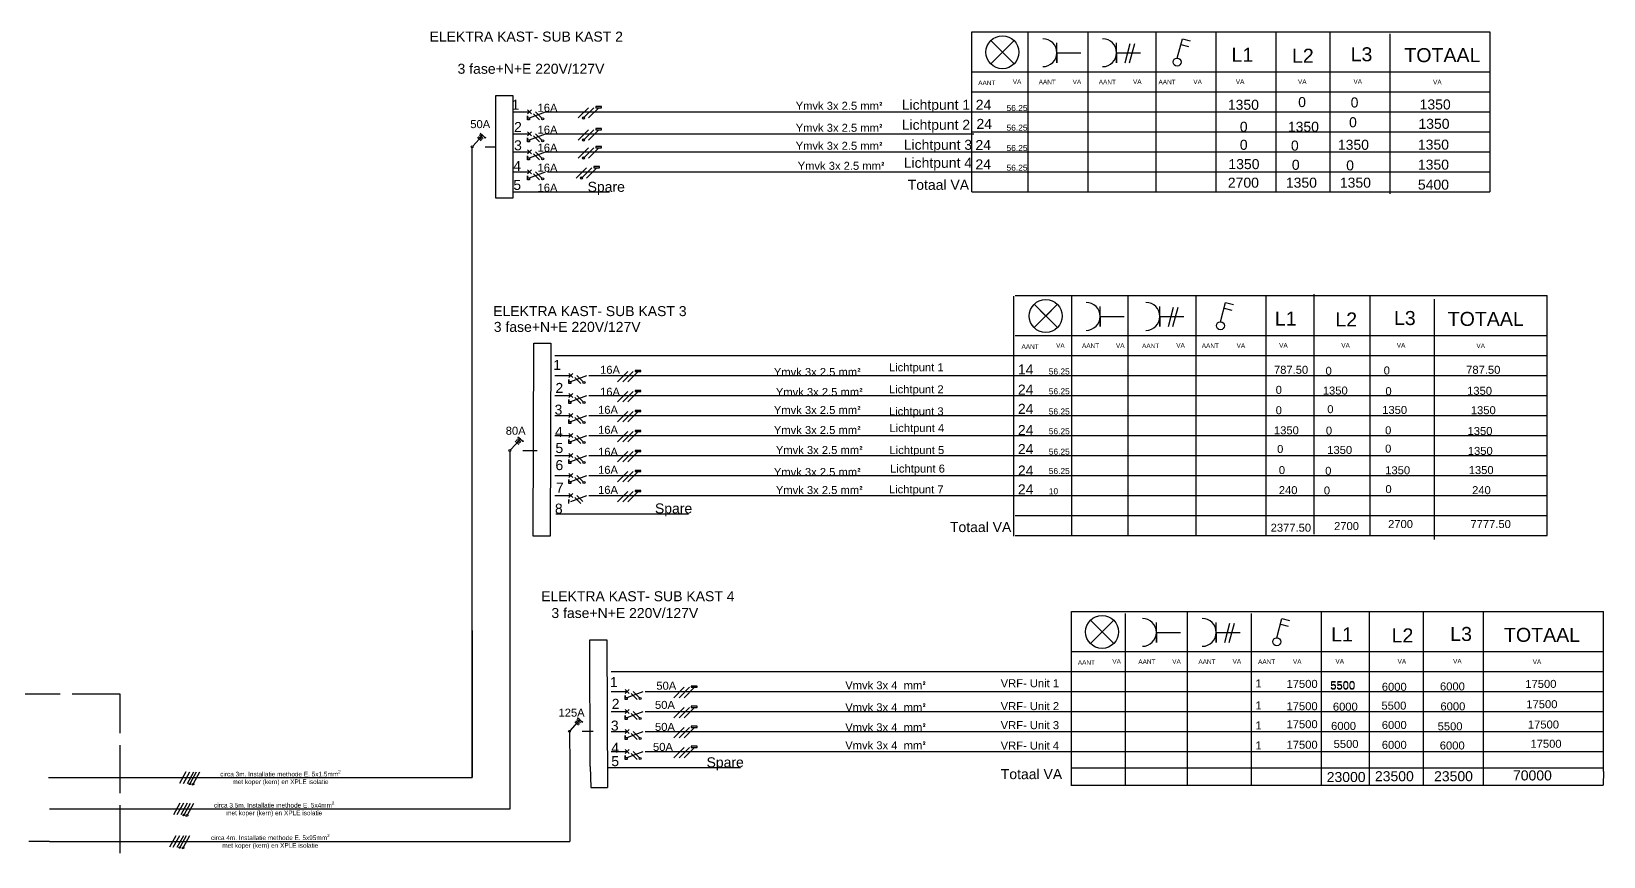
# Model space of a CAD drawing. Header units: inches. Extents: x 622 to 1689, y 364 to 1090.
# Drawn here: x 845.3 to 1238.2, y 884 to 1090.2 of the extents above; entities that cross this region are included whole.
import ezdxf

# ---------------------------------------------------------------- set-up
doc = ezdxf.new("R2010")
doc.units = ezdxf.units.IN
doc.header["$MEASUREMENT"] = 0
doc.linetypes.add('ACAD_ISO02W100', pattern=[15, 12, -3])
doc.layers.add('schakelkast stippel', color=7, linetype='ACAD_ISO02W100')
doc.layers.add('subpaneel kasten', color=7, linetype='Continuous')
doc.styles.get("Standard").update_dxf_attribs({"font": 'arial.ttf'})

msp = doc.modelspace()

# ---------------------------------------------------------------- linework, layer by layer
at = {"linetype": 'Continuous'}
for p, q in [((955.38, 940.47), (955.38, 1061.2)), ((1091.28, 999.17), (1153.81, 999.17)), ((1153.81, 999.17), (1195.93, 999.17)), ((1195.93, 999.17), (1224.09, 999.17)), ((964.9, 932.64), (964.9, 985.31)), ((955.38, 903.73), (955.38, 940.47)), ((955.38, 940.47), (955.38, 903.73)), ((964.9, 895.9), (964.9, 932.64)), ((979.7, 915.27), (979.78, 906.47)), ((849.54, 903.73), (955.38, 903.73)), ((979.78, 906.47), (979.78, 887.75)), ((984.94, 906.47), (985.04, 901.21)), ((1238.15, 905.22), (1238.02, 901.82)), ((985.04, 901.21), (989.26, 901.21)), ((849.82, 895.9), (954.74, 895.9)), ((954.74, 895.9), (964.9, 895.9)), ((849.79, 887.75), (844.65, 887.75)), ((849.79, 887.75), (979.78, 887.75))]:
    msp.add_line(p, q, dxfattribs=at)
for p, q in [((955.58, 1061.46), (958.01, 1064.15)), ((956.75, 1063.64), (957.57, 1062.91)), ((957.01, 1063.94), (957.83, 1063.2)), ((957.72, 1063.83), (957.27, 1064.23)), ((957.27, 1064.23), (958.09, 1063.5)), ((958.01, 1064.16), (957.42, 1064.65)), ((957.42, 1064.65), (958.04, 1064.14)), ((957.57, 1062.91), (957.65, 1062.84)), ((957.83, 1063.2), (957.91, 1063.14)), ((958.04, 1064.14), (958.57, 1063.69)), ((958.09, 1063.5), (958.17, 1063.43)), ((965.01, 985.6), (967.45, 988.29)), ((966.19, 987.77), (967.01, 987.04)), ((966.44, 988.07), (967.26, 987.34)), ((967.15, 987.97), (966.7, 988.37)), ((966.7, 988.37), (967.52, 987.64)), ((967.45, 988.3), (966.85, 988.79)), ((966.85, 988.79), (967.47, 988.28)), ((967.01, 987.04), (967.08, 986.98)), ((967.26, 987.34), (967.34, 987.28)), ((967.47, 988.28), (968, 987.82)), ((967.52, 987.64), (967.6, 987.57)), ((979.87, 915.43), (982.31, 918.12)), ((981.04, 917.6), (981.87, 916.87)), ((981.3, 917.9), (982.12, 917.17)), ((982.01, 917.8), (981.56, 918.2)), ((981.56, 918.2), (982.38, 917.47)), ((982.31, 918.13), (981.71, 918.62)), ((981.71, 918.62), (982.33, 918.11)), ((981.87, 916.87), (981.94, 916.81)), ((982.12, 917.17), (982.2, 917.11)), ((982.33, 918.11), (982.86, 917.65)), ((982.38, 917.47), (982.46, 917.4)), ((883.89, 905.11), (882.28, 902.19)), ((884.78, 905.07), (883.17, 902.16)), ((885.77, 905.09), (884.16, 902.18)), ((886.47, 905.02), (884.96, 902.29)), ((887.3, 905.02), (885.7, 902.13)), ((885.7, 902.12), (885.53, 902.18)), ((885.53, 901.79), (885.53, 902.17)), ((885.97, 902.05), (885.53, 901.79)), ((885.7, 902.13), (885.97, 902.05)), ((882.33, 897.31), (880.73, 894.4)), ((883.23, 897.28), (881.62, 894.37)), ((884.21, 897.3), (882.6, 894.39)), ((884.91, 897.23), (883.4, 894.49)), ((885.75, 897.23), (884.15, 894.33)), ((884.14, 894.33), (883.97, 894.39)), ((883.97, 894), (883.97, 894.38)), ((884.41, 894.25), (883.97, 894)), ((884.15, 894.33), (884.41, 894.25)), ((881.35, 889.19), (879.74, 886.28)), ((882.24, 889.16), (880.63, 886.25)), ((883.23, 889.18), (881.62, 886.27)), ((883.93, 889.11), (882.42, 886.37)), ((884.76, 889.11), (883.16, 886.21)), ((883.16, 886.21), (882.99, 886.27)), ((882.99, 885.88), (882.99, 886.26)), ((883.43, 886.13), (882.99, 885.88)), ((883.16, 886.21), (883.43, 886.13))]:
    msp.add_line(p, q)
at = {"linetype": 'ACAD_ISO02W100'}
for p, q in [((867.45, 924.54), (792.63, 924.54)), ((867.45, 749.8), (867.45, 924.54))]:
    msp.add_line(p, q, dxfattribs=at)
for centre, radius in [((955.41, 1061.3), 0.236), ((958.64, 1063.62), 0.0966), ((968.08, 987.76), 0.0966), ((964.84, 985.43), 0.236), ((979.7, 915.27), 0.236), ((982.94, 917.59), 0.0966), ((884.85, 902.13), 0.187), ((883.3, 894.34), 0.187), ((882.32, 886.22), 0.187)]:
    msp.add_circle(centre, radius)
at = {"layer": 'subpaneel kasten'}
for p, q in [((1080.26, 1050.08), (1080.26, 1090.08)), ((1080.26, 1090.08), (1209.76, 1090.08)), ((1094.26, 1090.08), (1094.26, 1050.08)), ((1109.26, 1090.08), (1109.26, 1050.08)), ((1126.26, 1090.08), (1126.26, 1050.08)), ((1131.59, 1083.52), (1132.89, 1088.35)), ((1132.89, 1088.35), (1134.82, 1087.83)), ((1141.26, 1090.08), (1141.26, 1050.08)), ((1156.26, 1090.08), (1156.26, 1050.08)), ((1169.76, 1090.08), (1169.76, 1050.08)), ((1184.76, 1089.58), (1184.76, 1049.58)), ((1209.76, 1090.08), (1209.76, 1050.08)), ((1090.84, 1087.87), (1085.02, 1082.05)), ((1087.93, 1084.96), (1085.02, 1087.87)), ((1085.02, 1087.87), (1090.84, 1082.05)), ((1087.93, 1084.96), (1090.84, 1087.87)), ((1101.51, 1082.34), (1101.51, 1087.34)), ((1101.51, 1084.84), (1107.51, 1084.84)), ((1101.51, 1084.84), (1101.51, 1082.34)), ((1116.44, 1082.34), (1116.44, 1087.34)), ((1116.44, 1084.84), (1122.44, 1084.84)), ((1116.44, 1084.84), (1116.44, 1082.34)), ((1118.59, 1082.31), (1119.88, 1087.14)), ((1119.72, 1082.31), (1121.01, 1087.14)), ((1132.5, 1086.9), (1134.43, 1086.38)), ((1080.26, 1075.08), (1080.26, 1080.08)), ((1080.26, 1080.08), (1209.76, 1080.08)), ((1080.26, 1075.08), (1209.76, 1075.08)), ((965.76, 1070.08), (969.76, 1070.08)), ((970.26, 1070.58), (969.26, 1069.58)), ((969.26, 1070.58), (970.26, 1069.58)), ((969.26, 1068.08), (969.26, 1069.08)), ((969.26, 1069.08), (969.26, 1068.58)), ((969.76, 1068.58), (973.76, 1070.08)), ((970.76, 1069.58), (972.26, 1068.08)), ((971.26, 1070.08), (972.76, 1068.58)), ((972.76, 1068.58), (972.26, 1069.08)), ((972.26, 1069.08), (972.26, 1069.08)), ((973.76, 1070.08), (1080.76, 1070.08)), ((981.92, 1068.53), (984.5, 1071.11)), ((983.21, 1068.53), (985.79, 1071.11)), ((984.5, 1068.53), (987.09, 1071.11)), ((987.75, 1071.38), (986.29, 1071.38)), ((986.29, 1071.38), (986.29, 1071.11)), ((986.29, 1071.11), (986.55, 1071.11)), ((986.42, 1071.11), (987.75, 1071.11)), ((987.75, 1071.11), (987.75, 1071.38)), ((1080.26, 1070.08), (1209.76, 1070.08)), ((969.26, 1068.58), (969.76, 1068.58)), ((969.26, 1068.08), (969.26, 1068.08)), ((969.26, 1068.08), (969.26, 1068.08)), ((969.76, 1068.08), (969.26, 1068.08)), ((970.26, 1065.08), (969.26, 1064.08)), ((969.26, 1065.08), (970.26, 1064.08)), ((969.76, 1068.58), (969.76, 1068.08)), ((981.92, 1063.03), (984.5, 1065.61)), ((983.21, 1063.03), (985.79, 1065.61)), ((984.5, 1063.03), (987.09, 1065.61)), ((987.75, 1065.88), (986.29, 1065.88)), ((986.29, 1065.88), (986.29, 1065.61)), ((986.29, 1065.61), (986.55, 1065.61)), ((986.42, 1065.61), (987.75, 1065.61)), ((987.75, 1065.61), (987.75, 1065.88)), ((1080.26, 1065.08), (1209.76, 1065.08)), ((958.64, 1061.3), (961.34, 1061.3)), ((965.76, 1064.58), (969.76, 1064.58)), ((969.26, 1062.58), (969.26, 1063.58)), ((969.26, 1063.58), (969.26, 1063.08)), ((969.26, 1063.08), (969.76, 1063.08)), ((969.26, 1062.58), (969.26, 1062.58)), ((969.26, 1062.58), (969.26, 1062.58)), ((969.76, 1062.58), (969.26, 1062.58)), ((969.76, 1063.08), (973.76, 1064.58)), ((969.76, 1063.08), (969.76, 1062.58)), ((970.76, 1064.08), (972.26, 1062.58)), ((971.26, 1064.58), (972.76, 1063.08)), ((972.76, 1063.08), (972.26, 1063.58)), ((972.26, 1063.58), (972.26, 1063.58)), ((973.76, 1064.58), (1080.76, 1064.58)), ((981.92, 1058.53), (984.5, 1061.11)), ((983.21, 1058.53), (985.79, 1061.11)), ((984.5, 1058.53), (987.09, 1061.11)), ((987.75, 1061.38), (986.29, 1061.38)), ((986.29, 1061.38), (986.29, 1061.11)), ((986.29, 1061.11), (986.55, 1061.11)), ((986.42, 1061.11), (987.75, 1061.11)), ((987.75, 1061.11), (987.75, 1061.38)), ((965.76, 1060.08), (969.76, 1060.08)), ((970.26, 1060.58), (969.26, 1059.58)), ((969.26, 1060.58), (970.26, 1059.58)), ((969.26, 1058.08), (969.26, 1059.08)), ((969.26, 1059.08), (969.26, 1058.58)), ((969.26, 1058.58), (969.76, 1058.58)), ((969.26, 1058.08), (969.26, 1058.08)), ((969.26, 1058.08), (969.26, 1058.08)), ((969.76, 1058.08), (969.26, 1058.08)), ((969.76, 1058.58), (973.76, 1060.08)), ((969.76, 1058.58), (969.76, 1058.08)), ((970.76, 1059.58), (972.26, 1058.08)), ((971.26, 1060.08), (972.76, 1058.58)), ((972.76, 1058.58), (972.26, 1059.08)), ((972.26, 1059.08), (972.26, 1059.08)), ((973.76, 1060.08), (1080.76, 1060.08)), ((1080.26, 1060.08), (1209.76, 1060.08)), ((1080.26, 1060.08), (1209.76, 1060.08)), ((1080.26, 1060.08), (1209.76, 1060.08)), ((965.76, 1055.08), (969.76, 1055.08)), ((970.26, 1055.58), (969.26, 1054.58)), ((969.26, 1055.58), (970.26, 1054.58)), ((969.26, 1053.08), (969.26, 1054.08)), ((969.26, 1054.08), (969.26, 1053.58)), ((969.26, 1053.58), (969.76, 1053.58)), ((969.26, 1053.08), (969.26, 1053.08)), ((969.26, 1053.08), (969.26, 1053.08)), ((969.76, 1053.08), (969.26, 1053.08)), ((969.76, 1053.58), (973.76, 1055.08)), ((969.76, 1053.58), (969.76, 1053.08)), ((970.76, 1054.58), (972.26, 1053.08)), ((971.26, 1055.08), (972.76, 1053.58)), ((972.76, 1053.58), (972.26, 1054.08)), ((972.26, 1054.08), (972.26, 1054.08)), ((974.26, 1055.08), (1080.76, 1055.08)), ((981.42, 1053.53), (984, 1056.11)), ((982.71, 1053.53), (985.29, 1056.11)), ((984, 1053.53), (986.59, 1056.11)), ((987.25, 1056.38), (985.79, 1056.38)), ((985.79, 1056.38), (985.79, 1056.11)), ((985.79, 1056.11), (986.05, 1056.11)), ((985.92, 1056.11), (987.25, 1056.11)), ((987.25, 1056.11), (987.25, 1056.38)), ((1080.26, 1055.08), (1209.76, 1055.08)), ((1080.26, 1055.08), (1209.76, 1055.08)), ((965.76, 1050.08), (989.76, 1050.08)), ((1080.26, 1050.08), (1209.76, 1050.08)), ((1090.81, 964.02), (1090.81, 1024.02)), ((1091.09, 1024.17), (1224.09, 1024.17)), ((1101.67, 1021.97), (1095.84, 1016.14)), ((1098.75, 1019.05), (1095.84, 1021.97)), ((1095.84, 1021.97), (1101.67, 1016.14)), ((1098.75, 1019.05), (1101.67, 1021.97)), ((1105.31, 964.02), (1105.31, 1024.02)), ((1119.31, 964.02), (1119.31, 1024.02)), ((1136.31, 964.02), (1136.31, 1024.02)), ((1142.42, 1017.61), (1143.71, 1022.44)), ((1143.71, 1022.44), (1145.65, 1021.92)), ((1153.81, 964.02), (1153.81, 1024.02)), ((1165.81, 964.52), (1165.81, 1024.52)), ((1179.81, 964.02), (1179.81, 1024.02)), ((1195.93, 963.22), (1195.93, 1023.22)), ((1224.09, 964.17), (1224.09, 1024.17)), ((1112.34, 1016.44), (1112.34, 1021.44)), ((1112.34, 1018.94), (1118.34, 1018.94)), ((1112.34, 1018.94), (1112.34, 1016.44)), ((1127.27, 1016.44), (1127.27, 1021.44)), ((1127.27, 1018.94), (1133.27, 1018.94)), ((1127.27, 1018.94), (1127.27, 1016.44)), ((1129.42, 1016.4), (1130.71, 1021.23)), ((1130.54, 1016.4), (1131.84, 1021.23)), ((1143.33, 1020.99), (1145.26, 1020.47)), ((1091.09, 1014.17), (1224.09, 1014.17)), ((976.09, 1009.17), (1091.09, 1009.17)), ((1091.09, 1009.17), (1224.09, 1009.17)), ((976.09, 1004.17), (980.09, 1004.17)), ((980.59, 1004.67), (979.59, 1003.67)), ((979.59, 1004.67), (980.59, 1003.67)), ((979.59, 1002.17), (979.59, 1003.17)), ((979.59, 1003.17), (979.59, 1002.67)), ((979.59, 1002.67), (980.09, 1002.67)), ((979.59, 1002.17), (979.59, 1002.17)), ((979.59, 1002.17), (979.59, 1002.17)), ((980.09, 1002.17), (979.59, 1002.17)), ((980.09, 1002.67), (984.09, 1004.17)), ((980.09, 1002.67), (980.09, 1002.17)), ((981.09, 1003.67), (982.59, 1002.17)), ((981.59, 1004.17), (983.09, 1002.67)), ((983.09, 1002.67), (982.59, 1003.17)), ((982.59, 1003.17), (982.59, 1003.17)), ((984.59, 1004.17), (1091.09, 1004.17)), ((991.75, 1002.62), (994.33, 1005.21)), ((992.09, 1004.17), (1091.38, 1004.17)), ((993.04, 1002.62), (995.62, 1005.21)), ((994.33, 1002.62), (996.91, 1005.21)), ((997.58, 1005.47), (996.12, 1005.47)), ((996.12, 1005.47), (996.12, 1005.21)), ((996.12, 1005.21), (996.38, 1005.21)), ((996.25, 1005.21), (997.58, 1005.21)), ((997.58, 1005.21), (997.58, 1005.47)), ((1091.09, 1004.17), (1224.09, 1004.17)), ((976.09, 999.17), (980.09, 999.17)), ((980.59, 999.67), (979.59, 998.67)), ((979.59, 999.67), (980.59, 998.67)), ((979.59, 997.17), (979.59, 998.17)), ((979.59, 998.17), (979.59, 997.67)), ((980.09, 997.67), (984.09, 999.17)), ((981.09, 998.67), (982.59, 997.17)), ((981.59, 999.17), (983.09, 997.67)), ((983.09, 997.67), (982.59, 998.17)), ((982.59, 998.17), (982.59, 998.17)), ((984.59, 999.17), (1091.09, 999.17)), ((991.75, 997.62), (994.33, 1000.21)), ((992.09, 999.17), (1091.28, 999.17)), ((993.04, 997.62), (995.62, 1000.21)), ((994.33, 997.62), (996.91, 1000.21)), ((997.58, 1000.47), (996.12, 1000.47)), ((996.12, 1000.47), (996.12, 1000.21)), ((996.12, 1000.21), (996.38, 1000.21)), ((996.25, 1000.21), (997.58, 1000.21)), ((997.58, 1000.21), (997.58, 1000.47)), ((976.09, 994.17), (980.09, 994.17)), ((979.59, 997.67), (980.09, 997.67)), ((979.59, 997.17), (979.59, 997.17)), ((979.59, 997.17), (979.59, 997.17)), ((980.09, 997.17), (979.59, 997.17)), ((980.59, 994.67), (979.59, 993.67)), ((979.59, 994.67), (980.59, 993.67)), ((980.09, 997.67), (980.09, 997.17)), ((980.09, 992.67), (984.09, 994.17)), ((981.59, 994.17), (983.09, 992.67)), ((984.59, 994.17), (1091.09, 994.17)), ((991.75, 992.62), (994.33, 995.21)), ((992.59, 994.17), (1090.99, 994.17)), ((993.04, 992.62), (995.62, 995.21)), ((994.33, 992.62), (996.91, 995.21)), ((997.58, 995.47), (996.12, 995.47)), ((996.12, 995.47), (996.12, 995.21)), ((996.12, 995.21), (996.38, 995.21)), ((996.25, 995.21), (997.58, 995.21)), ((997.58, 995.21), (997.58, 995.47)), ((1091.09, 994.17), (1224.09, 994.17)), ((1091.09, 994.17), (1224.09, 994.17)), ((1091.09, 994.17), (1224.09, 994.17)), ((979.59, 992.17), (979.59, 993.17)), ((979.59, 993.17), (979.59, 992.67)), ((979.59, 992.67), (980.09, 992.67)), ((979.59, 992.17), (979.59, 992.17)), ((979.59, 992.17), (979.59, 992.17)), ((980.09, 992.17), (979.59, 992.17)), ((980.09, 992.67), (980.09, 992.17)), ((981.09, 993.67), (982.59, 992.17)), ((983.09, 992.67), (982.59, 993.17)), ((982.59, 993.17), (982.59, 993.17)), ((991.75, 987.62), (994.33, 990.21)), ((993.04, 987.62), (995.62, 990.21)), ((994.33, 987.62), (996.91, 990.21)), ((997.58, 990.47), (996.12, 990.47)), ((996.12, 990.47), (996.12, 990.21)), ((996.12, 990.21), (996.38, 990.21)), ((996.25, 990.21), (997.58, 990.21)), ((997.58, 990.21), (997.58, 990.47)), ((976.09, 989.17), (980.09, 989.17)), ((980.59, 989.67), (979.59, 988.67)), ((979.59, 989.67), (980.59, 988.67)), ((979.59, 987.17), (979.59, 988.17)), ((979.59, 988.17), (979.59, 987.67)), ((979.59, 987.67), (980.09, 987.67)), ((979.59, 987.17), (979.59, 987.17)), ((979.59, 987.17), (979.59, 987.17)), ((980.09, 987.17), (979.59, 987.17)), ((980.09, 987.67), (984.09, 989.17)), ((980.09, 987.67), (980.09, 987.17)), ((981.09, 988.67), (982.59, 987.17)), ((981.59, 989.17), (983.09, 987.67)), ((983.09, 987.67), (982.59, 988.17)), ((982.59, 988.17), (982.59, 988.17)), ((984.59, 989.17), (1091.09, 989.17)), ((992.09, 989.17), (1091.09, 989.17)), ((1091.09, 989.17), (1224.09, 989.17)), ((1091.09, 989.17), (1224.09, 989.17)), ((968.08, 985.43), (970.79, 985.43)), ((968.95, 985.42), (971.66, 985.42)), ((976.09, 984.17), (980.09, 984.17)), ((980.59, 984.67), (979.59, 983.67)), ((979.59, 984.67), (980.59, 983.67)), ((979.59, 982.17), (979.59, 983.17)), ((979.59, 983.17), (979.59, 982.67)), ((979.59, 982.67), (980.09, 982.67)), ((980.09, 982.67), (984.09, 984.17)), ((980.09, 982.67), (980.09, 982.17)), ((981.09, 983.67), (982.59, 982.17)), ((981.59, 984.17), (983.09, 982.67)), ((983.09, 982.67), (982.59, 983.17)), ((982.59, 983.17), (982.59, 983.17)), ((984.59, 984.17), (1091.09, 984.17)), ((991.75, 982.62), (994.33, 985.21)), ((992.59, 984.17), (1091.09, 984.17)), ((993.04, 982.62), (995.62, 985.21)), ((994.33, 982.62), (996.91, 985.21)), ((997.58, 985.47), (996.12, 985.47)), ((996.12, 985.47), (996.12, 985.21)), ((996.12, 985.21), (996.38, 985.21)), ((996.25, 985.21), (997.58, 985.21)), ((997.58, 985.21), (997.58, 985.47)), ((1091.09, 984.17), (1224.09, 984.17)), ((976.09, 979.17), (980.09, 979.17)), ((979.59, 982.17), (979.59, 982.17)), ((979.59, 982.17), (979.59, 982.17)), ((980.09, 982.17), (979.59, 982.17)), ((980.59, 979.67), (979.59, 978.67)), ((979.59, 979.67), (980.59, 978.67)), ((980.09, 977.67), (984.09, 979.17)), ((981.09, 978.67), (982.59, 977.17)), ((981.59, 979.17), (983.09, 977.67)), ((984.59, 979.17), (1091.09, 979.17)), ((991.75, 977.62), (994.33, 980.21)), ((992.59, 979.17), (1091.09, 979.17)), ((993.04, 977.62), (995.62, 980.21)), ((994.33, 977.62), (996.91, 980.21)), ((997.58, 980.47), (996.12, 980.47)), ((996.12, 980.47), (996.12, 980.21)), ((996.12, 980.21), (996.38, 980.21)), ((996.25, 980.21), (997.58, 980.21)), ((997.58, 980.21), (997.58, 980.47)), ((1091.09, 979.17), (1224.09, 979.17)), ((979.59, 977.17), (979.59, 978.17)), ((979.59, 978.17), (979.59, 977.67)), ((979.59, 977.67), (980.09, 977.67)), ((979.59, 977.17), (979.59, 977.17)), ((979.59, 977.17), (979.59, 977.17)), ((980.09, 977.17), (979.59, 977.17)), ((980.59, 974.67), (979.59, 973.67)), ((979.59, 974.67), (980.59, 973.67)), ((980.09, 977.67), (980.09, 977.17)), ((983.09, 977.67), (982.59, 978.17)), ((982.59, 978.17), (982.59, 978.17)), ((991.75, 972.62), (994.33, 975.21)), ((993.04, 972.62), (995.62, 975.21)), ((994.33, 972.62), (996.91, 975.21)), ((997.58, 975.47), (996.12, 975.47)), ((996.12, 975.47), (996.12, 975.21)), ((996.12, 975.21), (996.38, 975.21)), ((996.25, 975.21), (997.58, 975.21)), ((997.58, 975.21), (997.58, 975.47)), ((976.09, 974.17), (980.09, 974.17)), ((979.59, 972.17), (979.59, 973.17)), ((979.59, 973.17), (979.59, 972.67)), ((980.09, 972.67), (984.09, 974.17)), ((981.09, 973.67), (982.59, 972.17)), ((981.59, 974.17), (983.09, 972.67)), ((983.09, 972.67), (982.59, 973.17)), ((982.59, 973.17), (982.59, 973.17)), ((984.59, 974.17), (1091.09, 974.17)), ((992.09, 974.17), (1091.19, 974.17)), ((1091.09, 974.17), (1224.09, 974.17)), ((976.3, 969.59), (1009.5, 969.59)), ((1091.09, 969.17), (1224.09, 969.17)), ((1091.09, 964.17), (1224.09, 964.17)), ((1105.15, 945.22), (1238.15, 945.22)), ((1105.15, 901.82), (1105.15, 945.22)), ((1115.73, 943.02), (1109.91, 937.19)), ((1112.82, 940.1), (1109.91, 943.02)), ((1109.91, 943.02), (1115.73, 937.19)), ((1112.82, 940.1), (1115.73, 943.02)), ((1118.65, 901.82), (1118.65, 944.72)), ((1134.15, 901.82), (1134.15, 945.22)), ((1150.15, 901.82), (1150.15, 944.72)), ((1156.49, 938.66), (1157.78, 943.49)), ((1157.78, 943.49), (1159.71, 942.97)), ((1167.65, 901.82), (1167.65, 945.22)), ((1179.65, 901.82), (1179.65, 945.22)), ((1193.15, 901.82), (1193.15, 945.22)), ((1208.15, 901.82), (1208.15, 945.22)), ((1238.15, 905.22), (1238.15, 945.22)), ((1126.4, 937.49), (1126.4, 942.49)), ((1126.4, 939.99), (1132.4, 939.99)), ((1126.4, 939.99), (1126.4, 937.49)), ((1141.34, 937.49), (1141.34, 942.49)), ((1141.34, 939.99), (1147.34, 939.99)), ((1141.34, 939.99), (1141.34, 937.49)), ((1143.48, 937.45), (1144.78, 942.28)), ((1144.61, 937.45), (1145.91, 942.28)), ((1157.39, 942.04), (1159.32, 941.52)), ((1105.15, 935.22), (1238.15, 935.22)), ((990.15, 930.22), (1105.15, 930.22)), ((1105.15, 930.22), (1238.15, 930.22)), ((990.15, 925.22), (994.15, 925.22)), ((994.65, 925.72), (993.65, 924.72)), ((993.65, 925.72), (994.65, 924.72)), ((993.65, 923.22), (993.65, 924.22)), ((993.65, 924.22), (993.65, 923.72)), ((993.65, 923.72), (994.15, 923.72)), ((994.15, 923.72), (998.15, 925.22)), ((994.15, 923.72), (994.15, 923.22)), ((995.15, 924.72), (996.65, 923.22)), ((995.65, 925.22), (997.15, 923.72)), ((997.15, 923.72), (996.65, 924.22)), ((996.65, 924.22), (996.65, 924.22)), ((998.65, 925.22), (1105.15, 925.22)), ((1005.81, 923.67), (1008.4, 926.26)), ((1006.15, 925.22), (1105.45, 925.22)), ((1007.1, 923.67), (1009.69, 926.26)), ((1008.4, 923.67), (1010.98, 926.26)), ((1011.64, 926.52), (1010.18, 926.52)), ((1010.18, 926.52), (1010.18, 926.26)), ((1010.18, 926.26), (1010.45, 926.26)), ((1010.32, 926.26), (1011.64, 926.26)), ((1011.64, 926.26), (1011.64, 926.52)), ((1105.15, 925.22), (1238.15, 925.22)), ((990.15, 920.22), (994.15, 920.22)), ((993.65, 923.22), (993.65, 923.22)), ((993.65, 923.22), (993.65, 923.22)), ((994.15, 923.22), (993.65, 923.22)), ((994.65, 920.72), (993.65, 919.72)), ((993.65, 920.72), (994.65, 919.72)), ((994.15, 918.72), (998.15, 920.22)), ((995.15, 919.72), (996.65, 918.22)), ((995.65, 920.22), (997.15, 918.72)), ((998.65, 920.22), (1105.15, 920.22)), ((1005.81, 918.67), (1008.4, 921.26)), ((1006.15, 920.22), (1105.35, 920.22)), ((1007.1, 918.67), (1009.69, 921.26)), ((1008.4, 918.67), (1010.98, 921.26)), ((1011.64, 921.52), (1010.18, 921.52)), ((1010.18, 921.52), (1010.18, 921.26)), ((1010.18, 921.26), (1010.45, 921.26)), ((1010.32, 921.26), (1011.64, 921.26)), ((1011.64, 921.26), (1011.64, 921.52)), ((1105.15, 920.22), (1238.15, 920.22)), ((993.65, 918.22), (993.65, 919.22)), ((993.65, 919.22), (993.65, 918.72)), ((993.65, 918.72), (994.15, 918.72)), ((993.65, 918.22), (993.65, 918.22)), ((993.65, 918.22), (993.65, 918.22)), ((994.15, 918.22), (993.65, 918.22)), ((994.65, 915.72), (993.65, 914.72)), ((993.65, 915.72), (994.65, 914.72)), ((994.15, 918.72), (994.15, 918.22)), ((997.15, 918.72), (996.65, 919.22)), ((996.65, 919.22), (996.65, 919.22)), ((1005.81, 913.67), (1008.4, 916.26)), ((1007.1, 913.67), (1009.69, 916.26)), ((1008.4, 913.67), (1010.98, 916.26)), ((1011.64, 916.52), (1010.18, 916.52)), ((1010.18, 916.52), (1010.18, 916.26)), ((1010.18, 916.26), (1010.45, 916.26)), ((1010.32, 916.26), (1011.64, 916.26)), ((1011.64, 916.26), (1011.64, 916.52)), ((982.94, 915.27), (985.65, 915.27)), ((990.15, 915.22), (994.15, 915.22)), ((993.65, 913.22), (993.65, 914.22)), ((993.65, 914.22), (993.65, 913.72)), ((993.65, 913.72), (994.15, 913.72)), ((993.65, 913.22), (993.65, 913.22)), ((993.65, 913.22), (993.65, 913.22)), ((994.15, 913.22), (993.65, 913.22)), ((994.15, 913.72), (998.15, 915.22)), ((994.15, 913.72), (994.15, 913.22)), ((995.15, 914.72), (996.65, 913.22)), ((995.65, 915.22), (997.15, 913.72)), ((997.15, 913.72), (996.65, 914.22)), ((996.65, 914.22), (996.65, 914.22)), ((998.65, 915.22), (1105.15, 915.22)), ((1006.65, 915.22), (1105.06, 915.22)), ((1011.64, 911.52), (1010.18, 911.52)), ((1010.18, 911.52), (1010.18, 911.26)), ((1011.64, 911.26), (1011.64, 911.52)), ((1105.15, 915.22), (1238.15, 915.22)), ((1105.15, 915.22), (1238.15, 915.22)), ((1105.15, 915.22), (1238.15, 915.22)), ((990.15, 910.22), (994.15, 910.22)), ((994.65, 910.72), (993.65, 909.72)), ((993.65, 910.72), (994.65, 909.72)), ((993.65, 908.22), (993.65, 909.22)), ((993.65, 909.22), (993.65, 908.72)), ((993.65, 908.72), (994.15, 908.72)), ((993.65, 908.22), (993.65, 908.22)), ((993.65, 908.22), (993.65, 908.22)), ((994.15, 908.22), (993.65, 908.22)), ((994.15, 908.72), (998.15, 910.22)), ((994.15, 908.72), (994.15, 908.22)), ((995.15, 909.72), (996.65, 908.22)), ((995.65, 910.22), (997.15, 908.72)), ((997.15, 908.72), (996.65, 909.22)), ((996.65, 909.22), (996.65, 909.22)), ((998.65, 910.22), (1105.15, 910.22)), ((1005.81, 908.67), (1008.4, 911.26)), ((1006.15, 910.22), (1105.15, 910.22)), ((1007.1, 908.67), (1009.69, 911.26)), ((1008.4, 908.67), (1010.98, 911.26)), ((1010.18, 911.26), (1010.45, 911.26)), ((1010.32, 911.26), (1011.64, 911.26)), ((1105.15, 910.22), (1238.15, 910.22)), ((1105.15, 910.22), (1238.15, 910.22)), ((989.27, 906.24), (1022.48, 906.24)), ((1105.02, 906.14), (1238.02, 906.14)), ((1105.02, 901.82), (1238.02, 901.82))]:
    msp.add_line(p, q, dxfattribs=at)
for points in [[(961.34, 1074.11), (965.58, 1074.11), (965.58, 1048.48), (961.34, 1048.48)], [(970.79, 1012.25), (975.04, 1012.25), (974.93, 964.02), (970.69, 964.02)]]:
    msp.add_lwpolyline(points, close=True, dxfattribs=at)
msp.add_lwpolyline([(984.94, 906.47), (984.79, 938.11), (989.04, 938.11), (989.22, 901.21)], dxfattribs=at)
for centre, radius in [((1087.93, 1084.96), 4.12), ((1131.59, 1082.51), 1), ((983.21, 1068.53), 0.258), ((973.02, 1068.34), 0.258), ((973.02, 1062.84), 0.258), ((983.21, 1063.03), 0.258), ((973.02, 1058.34), 0.258), ((983.21, 1058.53), 0.258), ((973.02, 1053.34), 0.258), ((982.71, 1053.53), 0.258), ((1098.75, 1019.05), 4.12), ((1142.42, 1016.61), 1), ((983.35, 1002.43), 0.258), ((983.35, 997.43), 0.258), ((983.35, 992.43), 0.258), ((983.35, 987.43), 0.258), ((983.35, 982.43), 0.258), ((983.35, 977.43), 0.258), ((1112.82, 940.1), 4.12), ((1156.49, 937.66), 1), ((997.41, 923.48), 0.258), ((997.41, 918.48), 0.258), ((997.41, 913.48), 0.258), ((997.41, 908.48), 0.258)]:
    msp.add_circle(centre, radius, dxfattribs=at)
for centre in [(1098.03, 1084.84), (1112.96, 1084.84), (1108.86, 1018.94), (1123.79, 1018.94), (1122.92, 939.99), (1137.86, 939.99)]:
    msp.add_arc(centre, 3.48, 270, 90, dxfattribs=at)

# ---------------------------------------------------------------- texts
at = {"linetype": 'Continuous', "char_height": 1.5, "attachment_point": 1}
for s, insert in [('56.25', (1088.96, 1071.77)), ('56.25', (1088.96, 1066.85)), ('56.25', (1088.96, 1061.78)), ('56.25', (1088.96, 1056.85)), ('56.25', (1099.51, 1005.94)), ('56.25', (1099.51, 1000.98)), ('56.25', (1099.51, 995.94)), ('56.25', (1099.51, 991.01)), ('56.25', (1099.51, 985.9)), ('56.25', (1099.51, 981.05)), ('10', (1099.51, 976.01))]:
    msp.add_mtext_dynamic_manual_height_columns(s, width=7.0476, gutter_width=1, heights=[0], dxfattribs=dict(at, insert=insert))
at = {"layer": 'schakelkast stippel', "attachment_point": 5}
for s, width, heights, insert, char_height in [('L1', 6.8611, [7.75], (1147.9, 1084.32), 3.5), ('L2', 6.8611, [7.75], (1163.01, 1084.09), 3.5), ('L3', 6.8611, [7.75], (1177.66, 1084.43), 3.5), ('TOTAAL', 6.8611, [7.75], (1197.88, 1084.21), 3.5), ('AANT', 5.2929, [4.52], (1084.02, 1077.32), 1.15), ('VA', 5.2929, [4.52], (1091.58, 1077.59), 1.15), ('AANT', 5.2929, [4.52], (1099.13, 1077.53), 1.15), ('VA', 5.2929, [4.52], (1106.55, 1077.57), 1.15), ('AANT', 5.2929, [4.52], (1114.14, 1077.51), 1.15), ('VA', 5.2929, [4.52], (1121.63, 1077.6), 1.15), ('AANT', 5.2929, [4.52], (1129.07, 1077.53), 1.15), ('VA', 5.2929, [4.52], (1136.7, 1077.56), 1.15), ('VA', 5.2929, [4.52], (1147.32, 1077.63), 1.15), ('VA', 5.2929, [4.52], (1162.86, 1077.61), 1.15), ('VA', 5.2929, [4.52], (1176.73, 1077.65), 1.15), ('VA', 5.2929, [4.52], (1196.62, 1077.5), 1.15), ('L1', 6.8611, [7.75], (1158.73, 1018.42), 3.5), ('L2', 6.8611, [7.75], (1173.84, 1018.18), 3.5), ('L3', 6.8611, [7.75], (1188.49, 1018.52), 3.5), ('TOTAAL', 6.8611, [7.75], (1208.71, 1018.3), 3.5), ('AANT', 5.2929, [4.52], (1094.84, 1011.42), 1.15), ('VA', 5.2929, [4.52], (1102.41, 1011.68), 1.15), ('AANT', 5.2929, [4.52], (1109.96, 1011.62), 1.15), ('VA', 5.2929, [4.52], (1117.37, 1011.67), 1.15), ('AANT', 5.2929, [4.52], (1124.97, 1011.6), 1.15), ('VA', 5.2929, [4.52], (1132.45, 1011.69), 1.15), ('AANT', 5.2929, [4.52], (1139.89, 1011.62), 1.15), ('VA', 5.2929, [4.52], (1147.53, 1011.66), 1.15), ('VA', 5.2929, [4.52], (1158.15, 1011.72), 1.15), ('VA', 5.2929, [4.52], (1173.69, 1011.7), 1.15), ('VA', 5.2929, [4.52], (1187.55, 1011.74), 1.15), ('VA', 5.2929, [4.52], (1207.45, 1011.6), 1.15), ('L1', 6.8611, [7.75], (1172.79, 939.47), 3.5), ('L2', 6.8611, [7.75], (1187.9, 939.23), 3.5), ('L3', 6.8611, [7.75], (1202.55, 939.57), 3.5), ('TOTAAL', 6.8611, [7.75], (1222.78, 939.35), 3.5), ('AANT', 5.2929, [4.52], (1108.91, 932.47), 1.15), ('VA', 5.2929, [4.52], (1116.47, 932.73), 1.15), ('AANT', 5.2929, [4.52], (1124.03, 932.67), 1.15), ('VA', 5.2929, [4.52], (1131.44, 932.71), 1.15), ('AANT', 5.2929, [4.52], (1139.04, 932.65), 1.15), ('VA', 5.2929, [4.52], (1146.52, 932.74), 1.15), ('AANT', 5.2929, [4.52], (1153.96, 932.67), 1.15), ('VA', 5.2929, [4.52], (1161.6, 932.71), 1.15), ('VA', 5.2929, [4.52], (1172.22, 932.77), 1.15), ('VA', 5.2929, [4.52], (1187.75, 932.75), 1.15), ('VA', 5.2929, [4.52], (1201.62, 932.79), 1.15), ('VA', 5.2929, [4.52], (1221.52, 932.65), 1.15), ('\\A1;circa 3m. Installatie methode E. 5x1.5mm{\\H0.7x;\\S2^ ;}\\Pmet koper (kern) en XPLE isolatie', 46.4801, [8.46], (907.5, 903.64), 1.15), ('\\A1;circa 3.5m. Installatie methode E. 5x4mm{\\H0.7x;\\S2^ ;}\\Pmet koper (kern) en XPLE isolatie', 46.4801, [8.46], (905.94, 895.85), 1.15), ('\\A1;circa 4m. Installatie methode E. 5x95mm{\\H0.7x;\\S2^ ;}\\Pmet koper (kern) en XPLE isolatie', 46.4801, [8.46], (904.96, 887.73), 1.15)]:
    msp.add_mtext_dynamic_manual_height_columns(s, width=width, gutter_width=5.71, heights=heights, dxfattribs=dict(at, insert=insert, char_height=char_height))
at = {"layer": 'subpaneel kasten'}
for s, height, p in [('ELEKTRA KAST- SUB KAST 2', 2.5, (944.76, 1087.62)), ('3 fase+N+E 220V/127V', 2.5, (951.76, 1079.58)), ('1', 2.5, (965.26, 1070.58)), ('Lichtpunt 1', 2.5, (1062.76, 1070.58)), ('24', 2.5, (1081.26, 1070.58)), ('1350', 2.5, (1144.26, 1070.58)), ('0', 2.5, (1161.84, 1071.26)), ('0', 2.5, (1174.95, 1071.16)), ('1350', 2.5, (1192.19, 1070.66)), ('16A', 2, (971.76, 1070.08)), ('0', 2.5, (1174.55, 1066.22)), ('50A', 2, (954.94, 1066)), ('2', 2.5, (965.88, 1065.03)), ('16A', 2, (971.76, 1064.61)), ('Lichtpunt 2', 2.5, (1062.76, 1065.58)), ('24', 2.5, (1081.43, 1065.81)), ('0', 2.5, (1147.26, 1065.08)), ('1350', 2.5, (1159.26, 1065.08)), ('1350', 2.5, (1191.89, 1065.82)), ('3', 2.5, (965.88, 1060.46)), ('16A', 2, (971.76, 1060.11)), ('Lichtpunt 3', 2.5, (1063.26, 1060.58)), ('24', 2.5, (1081.18, 1060.53)), ('0', 2.5, (1147.26, 1060.58)), ('0', 2.5, (1160.03, 1060.38)), ('1350', 2.5, (1171.76, 1060.58)), ('1350', 2.5, (1191.76, 1060.62)), ('4', 2.5, (965.69, 1055.32)), ('16A', 2, (971.76, 1055.11)), ('Lichtpunt 4', 2.5, (1063.26, 1056.08)), ('24', 2.5, (1081.18, 1055.68)), ('1350', 2.5, (1144.4, 1055.75)), ('0', 2.5, (1160.26, 1055.58)), ('0', 2.5, (1173.84, 1055.44)), ('1350', 2.5, (1191.76, 1055.62)), ('5', 2.5, (965.69, 1050.56)), ('Totaal VA', 2.5, (1064.26, 1050.58)), ('2700', 2.5, (1144.26, 1051.12)), ('1350', 2.5, (1158.76, 1051.12)), ('1350', 2.5, (1172.26, 1051.12)), ('5400', 2.5, (1191.76, 1050.62)), ('16A', 2, (971.76, 1050.11)), ('Spare ', 2.5, (984.26, 1050.08)), ('ELEKTRA KAST- SUB KAST 3', 2.5, (960.67, 1019.02)), ('3 fase+N+E 220V/127V', 2.5, (960.81, 1015.08)), ('1', 2.5, (975.69, 1005.59)), ('16A', 2, (987.37, 1004.61)), ('Lichtpunt 1', 2, (1059.56, 1005.23)), ('14', 2.5, (1091.8, 1004.44)), ('787.50', 2, (1155.79, 1004.61)), ('0', 2, (1168.68, 1004.35)), ('0', 2, (1183.21, 1004.44)), ('787.50', 2, (1203.82, 1004.61)), ('2', 2.5, (976.22, 999.83)), ('24', 2.5, (1091.8, 999.41)), ('16A', 2, (987.37, 999.11)), ('Lichtpunt 2', 2, (1059.56, 999.73)), ('0', 2, (1156.22, 999.6)), ('1350', 2, (1168, 999.42)), ('0', 2, (1183.64, 999.26)), ('1350', 2, (1204.06, 999.36)), ('3', 2.5, (976.01, 994.4)), ('16A', 2, (986.87, 994.61)), ('Lichtpunt 3', 2, (1059.56, 994.23)), ('24', 2.5, (1091.8, 994.6)), ('0', 2, (1156.22, 994.5)), ('0', 2, (1169.11, 994.76)), ('1350', 2, (1182.84, 994.57)), ('1350', 2, (1204.99, 994.51)), ('80A', 2, (963.8, 989.38)), ('4', 2.5, (976.11, 988.85)), ('16A', 2, (986.87, 989.61)), ('Lichtpunt 4', 2, (1059.71, 990.05)), ('24', 2.5, (1091.8, 989.31)), ('1350', 2, (1155.79, 989.48)), ('0', 2, (1168.76, 989.4)), ('0', 2, (1183.56, 989.49)), ('1350', 2, (1204.17, 989.31)), ('5', 2.5, (976.22, 984.8)), ('Lichtpunt 5 ', 2, (1059.71, 984.55)), ('24', 2.5, (1091.8, 984.54)), ('0', 2, (1156.57, 984.82)), ('1350', 2, (1169.11, 984.58)), ('0', 2, (1183.56, 984.91)), ('1350', 2, (1204.23, 984.34)), ('6', 2.5, (976.22, 980.54)), ('16A', 2, (986.87, 984.11)), ('16A', 2, (986.87, 979.61)), ('Lichtpunt 6', 2, (1059.88, 979.92)), ('24', 2.5, (1091.8, 979.18)), ('0', 2, (1157, 979.55)), ('0', 2, (1168.59, 979.37)), ('1350', 2, (1183.6, 979.5)), ('1350', 2, (1204.46, 979.55)), ('7', 2.5, (976.33, 974.89)), ('16A', 2, (986.87, 974.61)), ('16A', 2, (986.87, 974.61)), ('Lichtpunt 7 ', 2, (1059.56, 974.73)), ('24', 2.5, (1091.8, 974.47)), ('240', 2, (1157, 974.53)), ('0', 2, (1168.25, 974.45)), ('0', 2, (1183.64, 974.79)), ('240', 2, (1205.3, 974.53)), ('8', 2.5, (976.09, 969.67)), ('Spare ', 2.5, (1001.09, 969.72)), ('Totaal VA', 2.5, (1074.81, 965.06)), ('2377.50', 2, (1154.96, 965.15)), ('2700', 2, (1170.81, 965.56)), ('2700', 2, (1184.31, 966.06)), ('7777.50', 2, (1204.89, 966.06)), ('ELEKTRA KAST- SUB KAST 4', 2.5, (972.65, 947.77)), ('3 fase+N+E 220V/127V', 2.5, (975.21, 943.58)), ('1', 2.5, (989.84, 926.32)), ('50A', 2, (1001.44, 925.66)), ('VRF- Unit 1', 2, (1087.49, 926.28)), ('17500', 2, (1158.93, 926.12)), ('5500', 2, (1169.86, 925.86)), ('5500', 2, (1169.86, 925.66)), ('6000', 2, (1182.74, 925.4)), ('6000', 2, (1197.28, 925.49)), ('17500', 2, (1218.61, 926.12)), ('2', 2.5, (990.29, 920.88)), ('125A', 2, (976.99, 918.93)), ('50A', 2, (1001.1, 920.87)), ('VRF- Unit 2', 2, (1087.49, 920.57)), ('17500', 2, (1158.93, 920.54)), ('6000', 2, (1170.51, 920.43)), ('5500', 2, (1182.65, 920.69)), ('6000', 2, (1197.39, 920.51)), ('17500', 2, (1218.86, 921.05)), ('3', 2.5, (990.07, 915.45)), ('50A', 2, (1001.1, 915.37)), ('VRF- Unit 3', 2, (1087.49, 915.81)), ('17500', 2, (1158.93, 916.05)), ('6000', 2, (1170.07, 915.62)), ('6000', 2, (1182.74, 915.86)), ('5500', 2, (1196.69, 915.52)), ('17500', 2, (1219.25, 915.97)), ('4', 2.5, (990.18, 909.9)), ('50A', 2, (1000.6, 910.37)), ('VRF- Unit 4', 2, (1087.49, 910.7)), ('17500', 2, (1158.93, 910.92)), ('5500', 2, (1170.7, 911.11)), ('6000', 2, (1182.74, 910.89)), ('6000', 2, (1197.23, 910.73)), ('17500', 2, (1219.89, 911.16)), ('5', 2.5, (990.18, 906.56)), ('Spare ', 2.5, (1013.98, 906.28)), ('Totaal VA', 2.5, (1087.52, 903.32)), ('23000', 2.5, (1168.97, 902.6)), ('23500', 2.5, (1181.02, 902.8)), ('23500', 2.5, (1195.8, 902.8)), ('70000', 2.5, (1215.52, 903))]:
    msp.add_text(s, height=height, dxfattribs=at).set_placement(p)
at = {"layer": 'subpaneel kasten', "char_height": 2, "attachment_point": 1}
for s, width, insert in [('Ymvk 3x 2.5 mm{\\fISOCPEUR|b0|i0|c0|p34;²}', 24.7633, (1036.26, 1072.58)), ('Ymvk 3x 2.5 mm{\\fISOCPEUR|b0|i0|c0|p34;²}', 24.7633, (1036.26, 1067.08)), ('Ymvk 3x 2.5 mm{\\fISOCPEUR|b0|i0|c0|p34;²}', 24.7633, (1036.26, 1062.58)), ('Ymvk 3x 2.5 mm{\\fISOCPEUR|b0|i0|c0|p34;²}', 24.7633, (1036.76, 1057.58)), ('Ymvk 3x 2.5 mm{\\fISOCPEUR|b0|i0|c0|p34;²}', 24.7633, (1030.81, 1006.06)), ('Ymvk 3x 2.5 mm{\\fISOCPEUR|b0|i0|c0|p34;²}', 24.7633, (1031.31, 1001.06)), ('Ymvk 3x 2.5 mm{\\fISOCPEUR|b0|i0|c0|p34;²}', 24.7633, (1030.81, 996.56)), ('Ymvk 3x 2.5 mm{\\fISOCPEUR|b0|i0|c0|p34;²}', 24.7633, (1030.81, 991.56)), ('Ymvk 3x 2.5 mm{\\fISOCPEUR|b0|i0|c0|p34;²}', 24.7633, (1031.31, 986.56)), ('Ymvk 3x 2.5 mm{\\fISOCPEUR|b0|i0|c0|p34;²}', 24.7633, (1030.81, 981.06)), ('Ymvk 3x 2.5 mm{\\fISOCPEUR|b0|i0|c0|p34;²}', 24.7633, (1031.31, 976.56)), ('Vmvk 3x 4  mm{\\fISOCPEUR|b0|i0|c0|p34;²}', 24.7633, (1048.65, 927.77)), ('1', 6.5, (1151.15, 928.22)), ('Vmvk 3x 4  mm{\\fISOCPEUR|b0|i0|c0|p34;²}', 24.7633, (1048.65, 922.27)), ('1', 6.5, (1151.15, 922.73)), ('Vmvk 3x 4  mm{\\fISOCPEUR|b0|i0|c0|p34;²}', 24.7633, (1048.65, 917.27)), ('1', 6.5, (1151.15, 917.73)), ('Vmvk 3x 4  mm{\\fISOCPEUR|b0|i0|c0|p34;²}', 24.7633, (1048.65, 912.77)), ('1', 6.5, (1151.15, 912.73))]:
    msp.add_mtext_dynamic_manual_height_columns(s, width=width, gutter_width=10, heights=[0], dxfattribs=dict(at, insert=insert))

doc.saveas('drawing.dxf')
